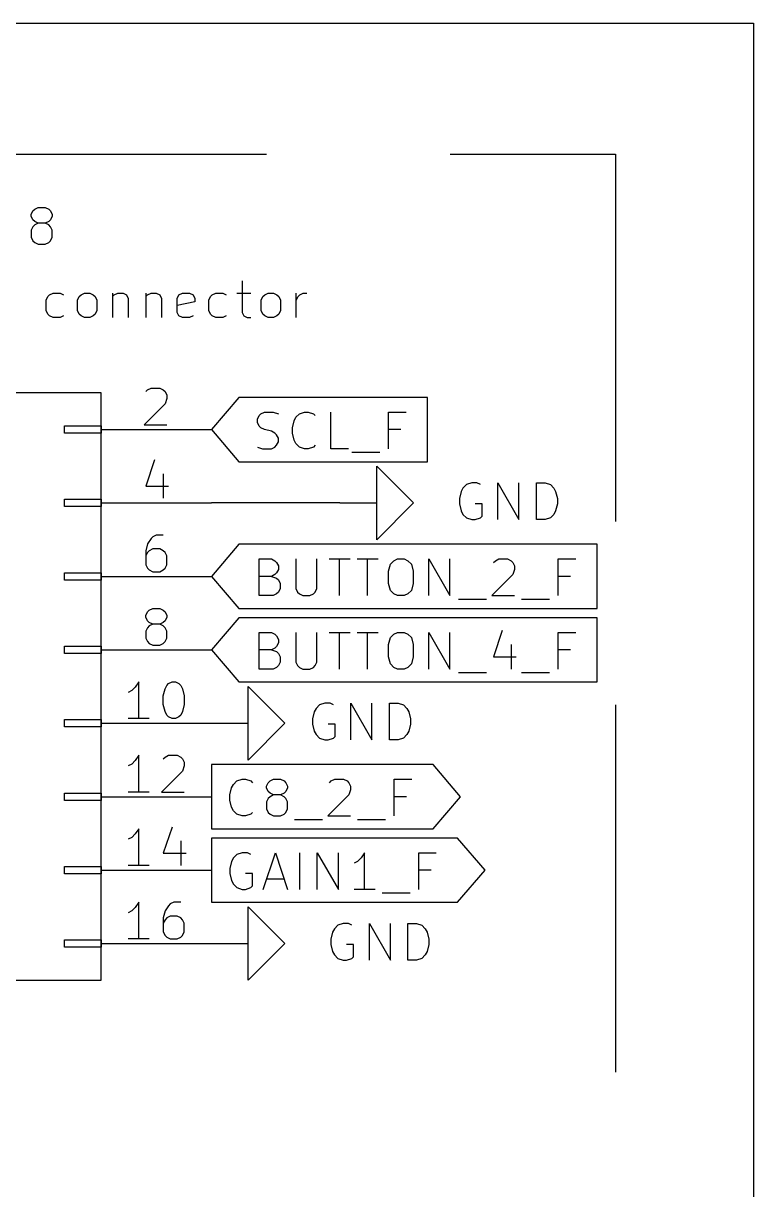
# Model space of a CAD drawing. Extents: x 0.3 to 16.3, y -11.7 to -0.2.
# Drawn here: x 15.344 to 16.338, y -1.785 to -0.197 of the extents above; entities that cross this region are included whole.
import ezdxf

# ---------------------------------------------------------------- set-up
doc = ezdxf.new("R2010")
doc.units = 0
doc.header["$MEASUREMENT"] = 0
doc.linetypes.add('DASHED', pattern=[0.75, 0.5, -0.25])
doc.layers.add('BLACK', color=7, linetype='CONTINUOUS')

msp = doc.modelspace()

# ---------------------------------------------------------------- linework, layer by layer
at = {"layer": 'BLACK', "linetype": 'CONTINUOUS'}
for p, q in [((0.787402, -0.19685), (16.3381, -0.19685)), ((16.3381, -0.19685), (16.3381, -11.4961)), ((15.3548, -0.457138), (15.3571, -0.452374)), ((15.3548, -0.457138), (15.3571, -0.452374)), ((15.3548, -0.45952), (15.3548, -0.457138)), ((15.3548, -0.45952), (15.3548, -0.457138)), ((15.3571, -0.46428), (15.3548, -0.45952)), ((15.3571, -0.46428), (15.3548, -0.45952)), ((15.3571, -0.452374), (15.3595, -0.449996)), ((15.3571, -0.452374), (15.3595, -0.449996)), ((15.3595, -0.449996), (15.3643, -0.447614)), ((15.3595, -0.449996), (15.3643, -0.447614)), ((15.3643, -0.447614), (15.3738, -0.447614)), ((15.3643, -0.447614), (15.3738, -0.447614)), ((15.3738, -0.447614), (15.3786, -0.449996)), ((15.3738, -0.447614), (15.3786, -0.449996)), ((15.3786, -0.449996), (15.3809, -0.452374)), ((15.3786, -0.449996), (15.3809, -0.452374)), ((15.3809, -0.452374), (15.3833, -0.457138)), ((15.3809, -0.452374), (15.3833, -0.457138)), ((15.3833, -0.45952), (15.3809, -0.46428)), ((15.3833, -0.45952), (15.3809, -0.46428)), ((15.3833, -0.457138), (15.3833, -0.45952)), ((15.3833, -0.457138), (15.3833, -0.45952)), ((15.3571, -0.473803), (15.3548, -0.478567)), ((15.3571, -0.473803), (15.3548, -0.478567)), ((15.3595, -0.466661), (15.3571, -0.46428)), ((15.3595, -0.466661), (15.3571, -0.46428)), ((15.3595, -0.471421), (15.3571, -0.473803)), ((15.3595, -0.471421), (15.3571, -0.473803)), ((15.3643, -0.469043), (15.3595, -0.466661)), ((15.3643, -0.469043), (15.3595, -0.466661)), ((15.3643, -0.469043), (15.3595, -0.471421)), ((15.3643, -0.469043), (15.3595, -0.471421)), ((15.3738, -0.469043), (15.3643, -0.469043)), ((15.3738, -0.469043), (15.3643, -0.469043)), ((15.3786, -0.466661), (15.3738, -0.469043)), ((15.3786, -0.466661), (15.3738, -0.469043)), ((15.3786, -0.471421), (15.3738, -0.469043)), ((15.3786, -0.471421), (15.3738, -0.469043)), ((15.3809, -0.46428), (15.3786, -0.466661)), ((15.3809, -0.46428), (15.3786, -0.466661)), ((15.3809, -0.473803), (15.3786, -0.471421)), ((15.3809, -0.473803), (15.3786, -0.471421)), ((15.3833, -0.478567), (15.3809, -0.473803)), ((15.3833, -0.478567), (15.3809, -0.473803)), ((15.3548, -0.478567), (15.3548, -0.488091)), ((15.3548, -0.478567), (15.3548, -0.488091)), ((15.3548, -0.488091), (15.3571, -0.49285)), ((15.3548, -0.488091), (15.3571, -0.49285)), ((15.3809, -0.49285), (15.3833, -0.488091)), ((15.3809, -0.49285), (15.3833, -0.488091)), ((15.3833, -0.488091), (15.3833, -0.478567)), ((15.3833, -0.488091), (15.3833, -0.478567)), ((15.3571, -0.49285), (15.3595, -0.495232)), ((15.3571, -0.49285), (15.3595, -0.495232)), ((15.3595, -0.495232), (15.3643, -0.497614)), ((15.3595, -0.495232), (15.3643, -0.497614)), ((15.3643, -0.497614), (15.3738, -0.497614)), ((15.3643, -0.497614), (15.3738, -0.497614)), ((15.3738, -0.497614), (15.3786, -0.495232)), ((15.3738, -0.497614), (15.3786, -0.495232)), ((15.3786, -0.495232), (15.3809, -0.49285)), ((15.3786, -0.495232), (15.3809, -0.49285)), ((15.6417, -0.547614), (15.6417, -0.590469)), ((15.6417, -0.547614), (15.6417, -0.590469)), ((15.375, -0.573803), (15.3774, -0.569043)), ((15.375, -0.573803), (15.3774, -0.569043)), ((15.3774, -0.569043), (15.3798, -0.566661)), ((15.3774, -0.569043), (15.3798, -0.566661)), ((15.3798, -0.566661), (15.3845, -0.56428)), ((15.3798, -0.566661), (15.3845, -0.56428)), ((15.3845, -0.56428), (15.394, -0.56428)), ((15.3845, -0.56428), (15.394, -0.56428)), ((15.394, -0.56428), (15.3988, -0.566661)), ((15.394, -0.56428), (15.3988, -0.566661)), ((15.4179, -0.573803), (15.4202, -0.569043)), ((15.4179, -0.573803), (15.4202, -0.569043)), ((15.4202, -0.569043), (15.4226, -0.566661)), ((15.4202, -0.569043), (15.4226, -0.566661)), ((15.4226, -0.566661), (15.4274, -0.56428)), ((15.4226, -0.566661), (15.4274, -0.56428)), ((15.4274, -0.56428), (15.4345, -0.56428)), ((15.4274, -0.56428), (15.4345, -0.56428)), ((15.4345, -0.56428), (15.4393, -0.566661)), ((15.4345, -0.56428), (15.4393, -0.566661)), ((15.4393, -0.566661), (15.4417, -0.569043)), ((15.4393, -0.566661), (15.4417, -0.569043)), ((15.4417, -0.569043), (15.444, -0.573803)), ((15.4417, -0.569043), (15.444, -0.573803)), ((15.4655, -0.56428), (15.4655, -0.597614)), ((15.4655, -0.56428), (15.4655, -0.597614)), ((15.4655, -0.569043), (15.4679, -0.566661)), ((15.4655, -0.569043), (15.4679, -0.566661)), ((15.4679, -0.566661), (15.4726, -0.56428)), ((15.4679, -0.566661), (15.4726, -0.56428)), ((15.4726, -0.56428), (15.4798, -0.56428)), ((15.4726, -0.56428), (15.4798, -0.56428)), ((15.4798, -0.56428), (15.4845, -0.566661)), ((15.4798, -0.56428), (15.4845, -0.566661)), ((15.4845, -0.566661), (15.4869, -0.571421)), ((15.4845, -0.566661), (15.4869, -0.571421)), ((15.4869, -0.571421), (15.4869, -0.597614)), ((15.4869, -0.571421), (15.4869, -0.597614)), ((15.5107, -0.56428), (15.5107, -0.597614)), ((15.5107, -0.56428), (15.5107, -0.597614)), ((15.5107, -0.569043), (15.5131, -0.566661)), ((15.5107, -0.569043), (15.5131, -0.566661)), ((15.5131, -0.566661), (15.5179, -0.56428)), ((15.5131, -0.566661), (15.5179, -0.56428)), ((15.5179, -0.56428), (15.525, -0.56428)), ((15.5179, -0.56428), (15.525, -0.56428)), ((15.525, -0.56428), (15.5298, -0.566661)), ((15.525, -0.56428), (15.5298, -0.566661)), ((15.5298, -0.566661), (15.5321, -0.571421)), ((15.5298, -0.566661), (15.5321, -0.571421)), ((15.5321, -0.571421), (15.5321, -0.597614)), ((15.5321, -0.571421), (15.5321, -0.597614)), ((15.5536, -0.571421), (15.5559, -0.566661)), ((15.5536, -0.571421), (15.5559, -0.566661)), ((15.5536, -0.590469), (15.5536, -0.571421)), ((15.5536, -0.590469), (15.5536, -0.571421)), ((15.5559, -0.566661), (15.5607, -0.56428)), ((15.5559, -0.566661), (15.5607, -0.56428)), ((15.5607, -0.56428), (15.5702, -0.56428)), ((15.5607, -0.56428), (15.5702, -0.56428)), ((15.5702, -0.56428), (15.575, -0.566661)), ((15.5702, -0.56428), (15.575, -0.566661)), ((15.575, -0.566661), (15.5774, -0.571421)), ((15.575, -0.566661), (15.5774, -0.571421)), ((15.5774, -0.571421), (15.5774, -0.576185)), ((15.5774, -0.571421), (15.5774, -0.576185)), ((15.5964, -0.573803), (15.5988, -0.569043)), ((15.5964, -0.573803), (15.5988, -0.569043)), ((15.5988, -0.569043), (15.6012, -0.566661)), ((15.5988, -0.569043), (15.6012, -0.566661)), ((15.6012, -0.566661), (15.6059, -0.56428)), ((15.6012, -0.566661), (15.6059, -0.56428)), ((15.6059, -0.56428), (15.6155, -0.56428)), ((15.6059, -0.56428), (15.6155, -0.56428)), ((15.6155, -0.56428), (15.6202, -0.566661)), ((15.6155, -0.56428), (15.6202, -0.566661)), ((15.6345, -0.56428), (15.6536, -0.56428)), ((15.6345, -0.56428), (15.6536, -0.56428)), ((15.6679, -0.573803), (15.6702, -0.569043)), ((15.6679, -0.573803), (15.6702, -0.569043)), ((15.6702, -0.569043), (15.6726, -0.566661)), ((15.6702, -0.569043), (15.6726, -0.566661)), ((15.6726, -0.566661), (15.6774, -0.56428)), ((15.6726, -0.566661), (15.6774, -0.56428)), ((15.6774, -0.56428), (15.6845, -0.56428)), ((15.6774, -0.56428), (15.6845, -0.56428)), ((15.6845, -0.56428), (15.6893, -0.566661)), ((15.6845, -0.56428), (15.6893, -0.566661)), ((15.6893, -0.566661), (15.6917, -0.569043)), ((15.6893, -0.566661), (15.6917, -0.569043)), ((15.6917, -0.569043), (15.694, -0.573803)), ((15.6917, -0.569043), (15.694, -0.573803)), ((15.7155, -0.597614), (15.7155, -0.56428)), ((15.7155, -0.597614), (15.7155, -0.56428)), ((15.7155, -0.573803), (15.7179, -0.569043)), ((15.7155, -0.573803), (15.7179, -0.569043)), ((15.7179, -0.569043), (15.7202, -0.566661)), ((15.7179, -0.569043), (15.7202, -0.566661)), ((15.7202, -0.566661), (15.725, -0.56428)), ((15.7202, -0.566661), (15.725, -0.56428)), ((15.725, -0.56428), (15.7298, -0.56428)), ((15.725, -0.56428), (15.7298, -0.56428)), ((15.375, -0.588091), (15.375, -0.573803)), ((15.375, -0.588091), (15.375, -0.573803)), ((15.4179, -0.588091), (15.4179, -0.573803)), ((15.4179, -0.588091), (15.4179, -0.573803)), ((15.444, -0.573803), (15.444, -0.588091)), ((15.444, -0.573803), (15.444, -0.588091)), ((15.5774, -0.576185), (15.5536, -0.580945)), ((15.5774, -0.576185), (15.5536, -0.580945)), ((15.5964, -0.588091), (15.5964, -0.573803)), ((15.5964, -0.588091), (15.5964, -0.573803)), ((15.6679, -0.588091), (15.6679, -0.573803)), ((15.6679, -0.588091), (15.6679, -0.573803)), ((15.694, -0.573803), (15.694, -0.588091)), ((15.694, -0.573803), (15.694, -0.588091)), ((15.3774, -0.59285), (15.375, -0.588091)), ((15.3774, -0.59285), (15.375, -0.588091)), ((15.3798, -0.595232), (15.3774, -0.59285)), ((15.3798, -0.595232), (15.3774, -0.59285)), ((15.3845, -0.597614), (15.3798, -0.595232)), ((15.3845, -0.597614), (15.3798, -0.595232)), ((15.394, -0.597614), (15.3845, -0.597614)), ((15.394, -0.597614), (15.3845, -0.597614)), ((15.3988, -0.595232), (15.394, -0.597614)), ((15.3988, -0.595232), (15.394, -0.597614)), ((15.4202, -0.59285), (15.4179, -0.588091)), ((15.4202, -0.59285), (15.4179, -0.588091)), ((15.4226, -0.595232), (15.4202, -0.59285)), ((15.4226, -0.595232), (15.4202, -0.59285)), ((15.4274, -0.597614), (15.4226, -0.595232)), ((15.4274, -0.597614), (15.4226, -0.595232)), ((15.4345, -0.597614), (15.4274, -0.597614)), ((15.4345, -0.597614), (15.4274, -0.597614)), ((15.4393, -0.595232), (15.4345, -0.597614)), ((15.4393, -0.595232), (15.4345, -0.597614)), ((15.4417, -0.59285), (15.4393, -0.595232)), ((15.4417, -0.59285), (15.4393, -0.595232)), ((15.444, -0.588091), (15.4417, -0.59285)), ((15.444, -0.588091), (15.4417, -0.59285)), ((15.5559, -0.595232), (15.5536, -0.590469)), ((15.5559, -0.595232), (15.5536, -0.590469)), ((15.5607, -0.597614), (15.5559, -0.595232)), ((15.5607, -0.597614), (15.5559, -0.595232)), ((15.5702, -0.597614), (15.5607, -0.597614)), ((15.5702, -0.597614), (15.5607, -0.597614)), ((15.575, -0.595232), (15.5702, -0.597614)), ((15.575, -0.595232), (15.5702, -0.597614)), ((15.5988, -0.59285), (15.5964, -0.588091)), ((15.5988, -0.59285), (15.5964, -0.588091)), ((15.6012, -0.595232), (15.5988, -0.59285)), ((15.6012, -0.595232), (15.5988, -0.59285)), ((15.6059, -0.597614), (15.6012, -0.595232)), ((15.6059, -0.597614), (15.6012, -0.595232)), ((15.6155, -0.597614), (15.6059, -0.597614)), ((15.6155, -0.597614), (15.6059, -0.597614)), ((15.6202, -0.595232), (15.6155, -0.597614)), ((15.6202, -0.595232), (15.6155, -0.597614)), ((15.6417, -0.590469), (15.644, -0.595232)), ((15.6417, -0.590469), (15.644, -0.595232)), ((15.644, -0.595232), (15.6488, -0.597614)), ((15.644, -0.595232), (15.6488, -0.597614)), ((15.6488, -0.597614), (15.6536, -0.597614)), ((15.6488, -0.597614), (15.6536, -0.597614)), ((15.6702, -0.59285), (15.6679, -0.588091)), ((15.6702, -0.59285), (15.6679, -0.588091)), ((15.6726, -0.595232), (15.6702, -0.59285)), ((15.6726, -0.595232), (15.6702, -0.59285)), ((15.6774, -0.597614), (15.6726, -0.595232)), ((15.6774, -0.597614), (15.6726, -0.595232)), ((15.6845, -0.597614), (15.6774, -0.597614)), ((15.6845, -0.597614), (15.6774, -0.597614)), ((15.6893, -0.595232), (15.6845, -0.597614)), ((15.6893, -0.595232), (15.6845, -0.597614)), ((15.6917, -0.59285), (15.6893, -0.595232)), ((15.6917, -0.59285), (15.6893, -0.595232)), ((15.694, -0.588091), (15.6917, -0.59285)), ((15.694, -0.588091), (15.6917, -0.59285)), ((15.5107, -0.698378), (15.5131, -0.696)), ((15.5107, -0.698378), (15.5131, -0.696)), ((15.5131, -0.696), (15.5179, -0.693618)), ((15.5131, -0.696), (15.5179, -0.693618)), ((15.5179, -0.693618), (15.5298, -0.693618)), ((15.5179, -0.693618), (15.5298, -0.693618)), ((15.5298, -0.693618), (15.5345, -0.696)), ((15.5298, -0.693618), (15.5345, -0.696)), ((15.5345, -0.696), (15.5369, -0.698378)), ((15.5345, -0.696), (15.5369, -0.698378)), ((15.5369, -0.698378), (15.5393, -0.703142)), ((15.5369, -0.698378), (15.5393, -0.703142)), ((15.45, -0.7), (15.25, -0.7)), ((15.45, -1.5), (15.45, -0.7)), ((15.5393, -0.707902), (15.5369, -0.715047)), ((15.5393, -0.707902), (15.5369, -0.715047)), ((15.5393, -0.703142), (15.5393, -0.707902)), ((15.5393, -0.703142), (15.5393, -0.707902)), ((15.6375, -0.706236), (15.6, -0.75)), ((15.8941, -0.706236), (15.6375, -0.706236)), ((15.8941, -0.75), (15.8941, -0.706236)), ((15.5369, -0.715047), (15.5083, -0.743618)), ((15.5369, -0.715047), (15.5083, -0.743618)), ((15.665, -0.730953), (15.6674, -0.728575)), ((15.6674, -0.728575), (15.6722, -0.726193)), ((15.6722, -0.726193), (15.6841, -0.726193)), ((15.6841, -0.726193), (15.6912, -0.728575)), ((15.715, -0.733335), (15.7198, -0.728575)), ((15.7198, -0.728575), (15.7269, -0.726193)), ((15.7269, -0.726193), (15.7317, -0.726193)), ((15.7317, -0.726193), (15.7388, -0.728575)), ((15.7388, -0.728575), (15.7412, -0.730953)), ((15.7626, -0.776193), (15.7626, -0.726193)), ((15.8412, -0.776193), (15.8412, -0.726193)), ((15.8412, -0.726193), (15.865, -0.726193)), ((15.4, -0.755), (15.4, -0.745)), ((15.4, -0.745), (15.45, -0.745)), ((15.45, -0.745), (15.45, -0.755)), ((15.5083, -0.743618), (15.5393, -0.743618)), ((15.5083, -0.743618), (15.5393, -0.743618)), ((15.6626, -0.735717), (15.665, -0.730953)), ((15.6626, -0.740476), (15.6626, -0.735717)), ((15.665, -0.74524), (15.6626, -0.740476)), ((15.6674, -0.747622), (15.665, -0.74524)), ((15.7103, -0.747622), (15.7126, -0.738098)), ((15.7126, -0.738098), (15.715, -0.733335)), ((15.45, -0.755), (15.4, -0.755)), ((15.45, -0.75), (15.6, -0.75)), ((15.45, -0.75), (15.6, -0.75)), ((15.6, -0.75), (15.6375, -0.793764)), ((15.6722, -0.75), (15.6674, -0.747622)), ((15.6817, -0.752382), (15.6722, -0.75)), ((15.6865, -0.754764), (15.6817, -0.752382)), ((15.6888, -0.757146), (15.6865, -0.754764)), ((15.6912, -0.761906), (15.6888, -0.757146)), ((15.6912, -0.766669), (15.6912, -0.761906)), ((15.7103, -0.754764), (15.7103, -0.747622)), ((15.7126, -0.764287), (15.7103, -0.754764)), ((15.8579, -0.75), (15.8412, -0.75)), ((15.8941, -0.793764), (15.8941, -0.75)), ((15.6626, -0.773811), (15.6698, -0.776193)), ((15.6698, -0.776193), (15.6817, -0.776193)), ((15.6817, -0.776193), (15.6865, -0.773811)), ((15.6865, -0.773811), (15.6888, -0.771429)), ((15.6888, -0.771429), (15.6912, -0.766669)), ((15.715, -0.769047), (15.7126, -0.764287)), ((15.7198, -0.773811), (15.715, -0.769047)), ((15.7269, -0.776193), (15.7198, -0.773811)), ((15.7317, -0.776193), (15.7269, -0.776193)), ((15.7388, -0.773811), (15.7317, -0.776193)), ((15.7412, -0.771429), (15.7388, -0.773811)), ((15.7865, -0.776193), (15.7626, -0.776193)), ((15.5226, -0.791236), (15.5107, -0.826949)), ((15.5226, -0.791236), (15.5107, -0.826949)), ((15.6375, -0.793764), (15.8941, -0.793764)), ((15.7912, -0.780953), (15.8293, -0.780953)), ((15.825, -0.85), (15.825, -0.8)), ((15.825, -0.8), (15.875, -0.85)), ((15.5345, -0.810283), (15.5345, -0.843618)), ((15.5345, -0.810283), (15.5345, -0.843618)), ((15.9472, -0.824996), (15.9424, -0.829756)), ((15.9543, -0.822614), (15.9472, -0.824996)), ((15.9615, -0.822614), (15.9543, -0.822614)), ((15.9662, -0.824996), (15.9615, -0.822614)), ((15.99, -0.872614), (15.99, -0.822614)), ((15.99, -0.822614), (16.0186, -0.872614)), ((16.0186, -0.872614), (16.0186, -0.822614)), ((16.0424, -0.872614), (16.0424, -0.822614)), ((16.0424, -0.822614), (16.0543, -0.822614)), ((16.0543, -0.822614), (16.0615, -0.824996)), ((16.0615, -0.824996), (16.0662, -0.829756)), ((15.5107, -0.826949), (15.5417, -0.826949)), ((15.5107, -0.826949), (15.5417, -0.826949)), ((15.94, -0.83452), (15.9376, -0.844043)), ((15.9424, -0.829756), (15.94, -0.83452)), ((16.0662, -0.829756), (16.0686, -0.83452)), ((16.0686, -0.83452), (16.071, -0.844043)), ((15.4, -0.855), (15.4, -0.845)), ((15.4, -0.845), (15.45, -0.845)), ((15.45, -0.855), (15.4, -0.855)), ((15.45, -0.845), (15.45, -0.855)), ((15.45, -0.85), (15.6, -0.85)), ((15.45, -0.85), (15.6, -0.85)), ((15.775, -0.85), (15.6, -0.85)), ((15.775, -0.85), (15.825, -0.85)), ((15.875, -0.85), (15.825, -0.9)), ((15.825, -0.9), (15.825, -0.85)), ((15.9376, -0.844043), (15.9376, -0.851185)), ((15.9376, -0.851185), (15.94, -0.860709)), ((15.9686, -0.851185), (15.9591, -0.851185)), ((15.9686, -0.86785), (15.9686, -0.851185)), ((16.071, -0.851185), (16.0686, -0.860709)), ((16.071, -0.844043), (16.071, -0.851185)), ((15.94, -0.860709), (15.9424, -0.865469)), ((15.9424, -0.865469), (15.9472, -0.870232)), ((15.9472, -0.870232), (15.9543, -0.872614)), ((15.9543, -0.872614), (15.9591, -0.872614)), ((15.9591, -0.872614), (15.9662, -0.870232)), ((15.9662, -0.870232), (15.9686, -0.86785)), ((16.0543, -0.872614), (16.0424, -0.872614)), ((16.0615, -0.870232), (16.0543, -0.872614)), ((16.0662, -0.865469), (16.0615, -0.870232)), ((16.0686, -0.860709), (16.0662, -0.865469)), ((15.5179, -0.898378), (15.5131, -0.905524)), ((15.5179, -0.898378), (15.5131, -0.905524)), ((15.5202, -0.896), (15.5179, -0.898378)), ((15.5202, -0.896), (15.5179, -0.898378)), ((15.525, -0.893618), (15.5202, -0.896)), ((15.525, -0.893618), (15.5202, -0.896)), ((15.5345, -0.893618), (15.525, -0.893618)), ((15.5345, -0.893618), (15.525, -0.893618)), ((15.5131, -0.905524), (15.5107, -0.915047)), ((15.5131, -0.905524), (15.5107, -0.915047)), ((15.5107, -0.915047), (15.5107, -0.934094)), ((15.5107, -0.915047), (15.5107, -0.934094)), ((15.5131, -0.917425), (15.5107, -0.922189)), ((15.5131, -0.917425), (15.5107, -0.922189)), ((15.5155, -0.915047), (15.5131, -0.917425)), ((15.5155, -0.915047), (15.5131, -0.917425)), ((15.5202, -0.912665), (15.5155, -0.915047)), ((15.5202, -0.912665), (15.5155, -0.915047)), ((15.5298, -0.912665), (15.5202, -0.912665)), ((15.5298, -0.912665), (15.5202, -0.912665)), ((15.5345, -0.915047), (15.5298, -0.912665)), ((15.5345, -0.915047), (15.5298, -0.912665)), ((15.5369, -0.917425), (15.5345, -0.915047)), ((15.5369, -0.917425), (15.5345, -0.915047)), ((15.5393, -0.922189), (15.5369, -0.917425)), ((15.5393, -0.922189), (15.5369, -0.917425)), ((15.6375, -0.906236), (15.6, -0.95)), ((16.125, -0.906236), (15.6375, -0.906236)), ((16.125, -0.95), (16.125, -0.906236)), ((15.5107, -0.934094), (15.5131, -0.938854)), ((15.5107, -0.934094), (15.5131, -0.938854)), ((15.5369, -0.938854), (15.5393, -0.934094)), ((15.5369, -0.938854), (15.5393, -0.934094)), ((15.5393, -0.934094), (15.5393, -0.922189)), ((15.5393, -0.934094), (15.5393, -0.922189)), ((15.665, -0.976193), (15.665, -0.926193)), ((15.665, -0.926193), (15.6817, -0.926193)), ((15.6817, -0.926193), (15.6865, -0.928575)), ((15.6865, -0.928575), (15.6888, -0.930953)), ((15.6888, -0.930953), (15.6912, -0.935717)), ((15.6912, -0.935717), (15.6912, -0.940476)), ((15.715, -0.926193), (15.715, -0.966669)), ((15.7436, -0.966669), (15.7436, -0.926193)), ((15.7603, -0.926193), (15.7888, -0.926193)), ((15.7746, -0.976193), (15.7746, -0.926193)), ((15.7984, -0.926193), (15.8269, -0.926193)), ((15.8126, -0.976193), (15.8126, -0.926193)), ((15.8412, -0.942858), (15.8436, -0.933335)), ((15.8436, -0.933335), (15.8484, -0.928575)), ((15.8484, -0.928575), (15.8531, -0.926193)), ((15.8531, -0.926193), (15.8626, -0.926193)), ((15.8626, -0.926193), (15.8674, -0.928575)), ((15.8674, -0.928575), (15.8722, -0.933335)), ((15.8722, -0.933335), (15.8746, -0.942858)), ((15.896, -0.976193), (15.896, -0.926193)), ((15.896, -0.926193), (15.9246, -0.976193)), ((15.9246, -0.976193), (15.9246, -0.926193)), ((15.9841, -0.930953), (15.9865, -0.928575)), ((15.9865, -0.928575), (15.9912, -0.926193)), ((15.9912, -0.926193), (16.0031, -0.926193)), ((16.0031, -0.926193), (16.0079, -0.928575)), ((16.0079, -0.928575), (16.0103, -0.930953)), ((16.0103, -0.930953), (16.0126, -0.935717)), ((16.0126, -0.935717), (16.0126, -0.940476)), ((16.0722, -0.976193), (16.0722, -0.926193)), ((16.0722, -0.926193), (16.096, -0.926193)), ((15.4, -0.955), (15.4, -0.945)), ((15.4, -0.945), (15.45, -0.945)), ((15.45, -0.945), (15.45, -0.955)), ((15.45, -0.95), (15.6, -0.95)), ((15.45, -0.95), (15.6, -0.95)), ((15.5131, -0.938854), (15.5155, -0.941236)), ((15.5131, -0.938854), (15.5155, -0.941236)), ((15.5155, -0.941236), (15.5202, -0.943618)), ((15.5155, -0.941236), (15.5202, -0.943618)), ((15.5202, -0.943618), (15.5298, -0.943618)), ((15.5202, -0.943618), (15.5298, -0.943618)), ((15.5298, -0.943618), (15.5345, -0.941236)), ((15.5298, -0.943618), (15.5345, -0.941236)), ((15.5345, -0.941236), (15.5369, -0.938854)), ((15.5345, -0.941236), (15.5369, -0.938854)), ((15.6, -0.95), (15.6375, -0.993764)), ((15.6817, -0.95), (15.665, -0.95)), ((15.6865, -0.947622), (15.6817, -0.95)), ((15.6817, -0.95), (15.6888, -0.952382)), ((15.6888, -0.94524), (15.6865, -0.947622)), ((15.6912, -0.940476), (15.6888, -0.94524)), ((15.6888, -0.952382), (15.6912, -0.954764)), ((15.8412, -0.959524), (15.8412, -0.942858)), ((15.8746, -0.942858), (15.8746, -0.959524)), ((16.0103, -0.947622), (15.9817, -0.976193)), ((16.0126, -0.940476), (16.0103, -0.947622)), ((16.0888, -0.95), (16.0722, -0.95)), ((16.125, -0.993764), (16.125, -0.95)), ((15.45, -0.955), (15.4, -0.955)), ((15.6912, -0.954764), (15.6936, -0.959524)), ((15.6936, -0.966669), (15.6912, -0.971429)), ((15.6936, -0.959524), (15.6936, -0.966669)), ((15.715, -0.966669), (15.7174, -0.971429)), ((15.7412, -0.971429), (15.7436, -0.966669)), ((15.8436, -0.969047), (15.8412, -0.959524)), ((15.8746, -0.959524), (15.8722, -0.969047)), ((15.6841, -0.976193), (15.665, -0.976193)), ((15.6888, -0.973811), (15.6841, -0.976193)), ((15.6912, -0.971429), (15.6888, -0.973811)), ((15.7174, -0.971429), (15.7198, -0.973811)), ((15.7198, -0.973811), (15.7246, -0.976193)), ((15.7246, -0.976193), (15.7341, -0.976193)), ((15.7341, -0.976193), (15.7388, -0.973811)), ((15.7388, -0.973811), (15.7412, -0.971429)), ((15.8484, -0.973811), (15.8436, -0.969047)), ((15.8531, -0.976193), (15.8484, -0.973811)), ((15.8626, -0.976193), (15.8531, -0.976193)), ((15.8674, -0.973811), (15.8626, -0.976193)), ((15.8722, -0.969047), (15.8674, -0.973811)), ((15.9365, -0.980953), (15.9746, -0.980953)), ((15.9817, -0.976193), (16.0126, -0.976193)), ((16.0222, -0.980953), (16.0603, -0.980953)), ((15.5107, -1.00314), (15.5131, -0.998378)), ((15.5107, -1.00314), (15.5131, -0.998378)), ((15.5131, -0.998378), (15.5155, -0.996)), ((15.5131, -0.998378), (15.5155, -0.996)), ((15.5155, -0.996), (15.5202, -0.993618)), ((15.5155, -0.996), (15.5202, -0.993618)), ((15.5202, -0.993618), (15.5298, -0.993618)), ((15.5202, -0.993618), (15.5298, -0.993618)), ((15.5298, -0.993618), (15.5345, -0.996)), ((15.5298, -0.993618), (15.5345, -0.996)), ((15.5345, -0.996), (15.5369, -0.998378)), ((15.5345, -0.996), (15.5369, -0.998378)), ((15.5369, -0.998378), (15.5393, -1.00314)), ((15.5369, -0.998378), (15.5393, -1.00314)), ((15.6375, -0.993764), (16.125, -0.993764)), ((15.5107, -1.00552), (15.5107, -1.00314)), ((15.5107, -1.00552), (15.5107, -1.00314)), ((15.5131, -1.01028), (15.5107, -1.00552)), ((15.5131, -1.01028), (15.5107, -1.00552)), ((15.5155, -1.01267), (15.5131, -1.01028)), ((15.5155, -1.01267), (15.5131, -1.01028)), ((15.5202, -1.01505), (15.5155, -1.01267)), ((15.5202, -1.01505), (15.5155, -1.01267)), ((15.5202, -1.01505), (15.5155, -1.01743)), ((15.5202, -1.01505), (15.5155, -1.01743)), ((15.5298, -1.01505), (15.5202, -1.01505)), ((15.5298, -1.01505), (15.5202, -1.01505)), ((15.5345, -1.01267), (15.5298, -1.01505)), ((15.5345, -1.01267), (15.5298, -1.01505)), ((15.5345, -1.01743), (15.5298, -1.01505)), ((15.5345, -1.01743), (15.5298, -1.01505)), ((15.5369, -1.01028), (15.5345, -1.01267)), ((15.5369, -1.01028), (15.5345, -1.01267)), ((15.5393, -1.00552), (15.5369, -1.01028)), ((15.5393, -1.00552), (15.5369, -1.01028)), ((15.5393, -1.00314), (15.5393, -1.00552)), ((15.5393, -1.00314), (15.5393, -1.00552)), ((15.6375, -1.00624), (15.6, -1.05)), ((16.125, -1.00624), (15.6375, -1.00624)), ((16.125, -1.05), (16.125, -1.00624)), ((15.5131, -1.01981), (15.5107, -1.02457)), ((15.5131, -1.01981), (15.5107, -1.02457)), ((15.5107, -1.02457), (15.5107, -1.03409)), ((15.5107, -1.02457), (15.5107, -1.03409)), ((15.5155, -1.01743), (15.5131, -1.01981)), ((15.5155, -1.01743), (15.5131, -1.01981)), ((15.5369, -1.01981), (15.5345, -1.01743)), ((15.5369, -1.01981), (15.5345, -1.01743)), ((15.5393, -1.02457), (15.5369, -1.01981)), ((15.5393, -1.02457), (15.5369, -1.01981)), ((15.5393, -1.03409), (15.5393, -1.02457)), ((15.5393, -1.03409), (15.5393, -1.02457)), ((15.665, -1.07619), (15.665, -1.02619)), ((15.665, -1.02619), (15.6817, -1.02619)), ((15.6817, -1.02619), (15.6865, -1.02857)), ((15.6865, -1.02857), (15.6888, -1.03095)), ((15.6888, -1.03095), (15.6912, -1.03572)), ((15.715, -1.02619), (15.715, -1.06667)), ((15.7436, -1.06667), (15.7436, -1.02619)), ((15.7603, -1.02619), (15.7888, -1.02619)), ((15.7746, -1.07619), (15.7746, -1.02619)), ((15.7984, -1.02619), (15.8269, -1.02619)), ((15.8126, -1.07619), (15.8126, -1.02619)), ((15.8436, -1.03333), (15.8484, -1.02857)), ((15.8484, -1.02857), (15.8531, -1.02619)), ((15.8531, -1.02619), (15.8626, -1.02619)), ((15.8626, -1.02619), (15.8674, -1.02857)), ((15.8674, -1.02857), (15.8722, -1.03333)), ((15.896, -1.07619), (15.896, -1.02619)), ((15.896, -1.02619), (15.9246, -1.07619)), ((15.9246, -1.07619), (15.9246, -1.02619)), ((15.996, -1.02381), (15.9841, -1.05952)), ((16.0722, -1.07619), (16.0722, -1.02619)), ((16.0722, -1.02619), (16.096, -1.02619)), ((15.4, -1.055), (15.4, -1.045)), ((15.4, -1.045), (15.45, -1.045)), ((15.45, -1.045), (15.45, -1.055)), ((15.5107, -1.03409), (15.5131, -1.03885)), ((15.5107, -1.03409), (15.5131, -1.03885)), ((15.5131, -1.03885), (15.5155, -1.04124)), ((15.5131, -1.03885), (15.5155, -1.04124)), ((15.5155, -1.04124), (15.5202, -1.04362)), ((15.5155, -1.04124), (15.5202, -1.04362)), ((15.5202, -1.04362), (15.5298, -1.04362)), ((15.5202, -1.04362), (15.5298, -1.04362)), ((15.5298, -1.04362), (15.5345, -1.04124)), ((15.5298, -1.04362), (15.5345, -1.04124)), ((15.5345, -1.04124), (15.5369, -1.03885)), ((15.5345, -1.04124), (15.5369, -1.03885)), ((15.5369, -1.03885), (15.5393, -1.03409)), ((15.5369, -1.03885), (15.5393, -1.03409)), ((15.6865, -1.04762), (15.6817, -1.05)), ((15.6888, -1.04524), (15.6865, -1.04762)), ((15.6912, -1.04048), (15.6888, -1.04524)), ((15.6912, -1.03572), (15.6912, -1.04048)), ((15.8412, -1.04286), (15.8436, -1.03333)), ((15.8412, -1.05952), (15.8412, -1.04286)), ((15.8722, -1.03333), (15.8746, -1.04286)), ((15.8746, -1.04286), (15.8746, -1.05952)), ((16.0079, -1.04286), (16.0079, -1.07619)), ((15.45, -1.055), (15.4, -1.055)), ((15.45, -1.05), (15.6, -1.05)), ((15.45, -1.05), (15.6, -1.05)), ((15.6, -1.05), (15.6375, -1.09376)), ((15.6817, -1.05), (15.665, -1.05)), ((15.6817, -1.05), (15.6888, -1.05238)), ((15.6888, -1.05238), (15.6912, -1.05476)), ((15.6912, -1.05476), (15.6936, -1.05952)), ((15.6936, -1.05952), (15.6936, -1.06667)), ((15.8436, -1.06905), (15.8412, -1.05952)), ((15.8746, -1.05952), (15.8722, -1.06905)), ((15.9841, -1.05952), (16.015, -1.05952)), ((16.0888, -1.05), (16.0722, -1.05)), ((16.125, -1.09376), (16.125, -1.05)), ((15.6841, -1.07619), (15.665, -1.07619)), ((15.6888, -1.07381), (15.6841, -1.07619)), ((15.6912, -1.07143), (15.6888, -1.07381)), ((15.6936, -1.06667), (15.6912, -1.07143)), ((15.715, -1.06667), (15.7174, -1.07143)), ((15.7174, -1.07143), (15.7198, -1.07381)), ((15.7198, -1.07381), (15.7246, -1.07619)), ((15.7246, -1.07619), (15.7341, -1.07619)), ((15.7341, -1.07619), (15.7388, -1.07381)), ((15.7388, -1.07381), (15.7412, -1.07143)), ((15.7412, -1.07143), (15.7436, -1.06667)), ((15.8484, -1.07381), (15.8436, -1.06905)), ((15.8531, -1.07619), (15.8484, -1.07381)), ((15.8626, -1.07619), (15.8531, -1.07619)), ((15.8674, -1.07381), (15.8626, -1.07619)), ((15.8722, -1.06905), (15.8674, -1.07381)), ((15.5012, -1.09362), (15.4964, -1.10076)), ((15.5012, -1.09362), (15.4964, -1.10076)), ((15.5012, -1.14362), (15.5012, -1.09362)), ((15.5012, -1.14362), (15.5012, -1.09362)), ((15.5417, -1.096), (15.5464, -1.09362)), ((15.5417, -1.096), (15.5464, -1.09362)), ((15.5464, -1.09362), (15.5512, -1.09362)), ((15.5464, -1.09362), (15.5512, -1.09362)), ((15.5512, -1.09362), (15.5559, -1.096)), ((15.5512, -1.09362), (15.5559, -1.096)), ((15.6375, -1.09376), (16.125, -1.09376)), ((15.9365, -1.08095), (15.9746, -1.08095)), ((16.0222, -1.08095), (16.0603, -1.08095)), ((15.4917, -1.10552), (15.4869, -1.1079)), ((15.4917, -1.10552), (15.4869, -1.1079)), ((15.4964, -1.10076), (15.4917, -1.10552)), ((15.4964, -1.10076), (15.4917, -1.10552)), ((15.5345, -1.11267), (15.5369, -1.10314)), ((15.5345, -1.11267), (15.5369, -1.10314)), ((15.5369, -1.10314), (15.5393, -1.09838)), ((15.5369, -1.10314), (15.5393, -1.09838)), ((15.5393, -1.09838), (15.5417, -1.096)), ((15.5393, -1.09838), (15.5417, -1.096)), ((15.5559, -1.096), (15.5583, -1.09838)), ((15.5559, -1.096), (15.5583, -1.09838)), ((15.5583, -1.09838), (15.5607, -1.10314)), ((15.5583, -1.09838), (15.5607, -1.10314)), ((15.5607, -1.10314), (15.5631, -1.11267)), ((15.5607, -1.10314), (15.5631, -1.11267)), ((15.65, -1.15), (15.65, -1.1)), ((15.65, -1.1), (15.7, -1.15)), ((15.5345, -1.12457), (15.5345, -1.11267)), ((15.5345, -1.12457), (15.5345, -1.11267)), ((15.5369, -1.13409), (15.5345, -1.12457)), ((15.5369, -1.13409), (15.5345, -1.12457)), ((15.5631, -1.12457), (15.5607, -1.13409)), ((15.5631, -1.12457), (15.5607, -1.13409)), ((15.5631, -1.11267), (15.5631, -1.12457)), ((15.5631, -1.11267), (15.5631, -1.12457)), ((15.7472, -1.125), (15.7424, -1.12976)), ((15.7472, -1.125), (15.7424, -1.12976)), ((15.7543, -1.12261), (15.7472, -1.125)), ((15.7543, -1.12261), (15.7472, -1.125)), ((15.7615, -1.12261), (15.7543, -1.12261)), ((15.7615, -1.12261), (15.7543, -1.12261)), ((15.7662, -1.125), (15.7615, -1.12261)), ((15.7662, -1.125), (15.7615, -1.12261)), ((15.79, -1.17261), (15.79, -1.12261)), ((15.79, -1.12261), (15.8186, -1.17261)), ((15.79, -1.17261), (15.79, -1.12261)), ((15.79, -1.12261), (15.8186, -1.17261)), ((15.8186, -1.17261), (15.8186, -1.12261)), ((15.8186, -1.17261), (15.8186, -1.12261)), ((15.8424, -1.17261), (15.8424, -1.12261)), ((15.8424, -1.12261), (15.8543, -1.12261)), ((15.8424, -1.17261), (15.8424, -1.12261)), ((15.8424, -1.12261), (15.8543, -1.12261)), ((15.8543, -1.12261), (15.8615, -1.125)), ((15.8543, -1.12261), (15.8615, -1.125)), ((15.8615, -1.125), (15.8662, -1.12976)), ((15.8615, -1.125), (15.8662, -1.12976)), ((15.5393, -1.13885), (15.5369, -1.13409)), ((15.5393, -1.13885), (15.5369, -1.13409)), ((15.5417, -1.14124), (15.5393, -1.13885)), ((15.5417, -1.14124), (15.5393, -1.13885)), ((15.5464, -1.14362), (15.5417, -1.14124)), ((15.5464, -1.14362), (15.5417, -1.14124)), ((15.5559, -1.14124), (15.5512, -1.14362)), ((15.5559, -1.14124), (15.5512, -1.14362)), ((15.5583, -1.13885), (15.5559, -1.14124)), ((15.5583, -1.13885), (15.5559, -1.14124)), ((15.5607, -1.13409), (15.5583, -1.13885)), ((15.5607, -1.13409), (15.5583, -1.13885)), ((15.74, -1.13452), (15.7376, -1.14404)), ((15.74, -1.13452), (15.7376, -1.14404)), ((15.7424, -1.12976), (15.74, -1.13452)), ((15.7424, -1.12976), (15.74, -1.13452)), ((15.8662, -1.12976), (15.8686, -1.13452)), ((15.8662, -1.12976), (15.8686, -1.13452)), ((15.8686, -1.13452), (15.871, -1.14404)), ((15.8686, -1.13452), (15.871, -1.14404)), ((15.4, -1.155), (15.4, -1.145)), ((15.4, -1.145), (15.45, -1.145)), ((15.45, -1.155), (15.4, -1.155)), ((15.45, -1.145), (15.45, -1.155)), ((15.45, -1.15), (15.6, -1.15)), ((15.45, -1.15), (15.6, -1.15)), ((15.5155, -1.14362), (15.4869, -1.14362)), ((15.5155, -1.14362), (15.4869, -1.14362)), ((15.5512, -1.14362), (15.5464, -1.14362)), ((15.5512, -1.14362), (15.5464, -1.14362)), ((15.6, -1.15), (15.65, -1.15)), ((15.7, -1.15), (15.65, -1.2)), ((15.65, -1.2), (15.65, -1.15)), ((15.7376, -1.14404), (15.7376, -1.15119)), ((15.7376, -1.14404), (15.7376, -1.15119)), ((15.7376, -1.15119), (15.74, -1.16071)), ((15.7376, -1.15119), (15.74, -1.16071)), ((15.7686, -1.15119), (15.7591, -1.15119)), ((15.7686, -1.15119), (15.7591, -1.15119)), ((15.7686, -1.16785), (15.7686, -1.15119)), ((15.7686, -1.16785), (15.7686, -1.15119)), ((15.871, -1.15119), (15.8686, -1.16071)), ((15.871, -1.15119), (15.8686, -1.16071)), ((15.871, -1.14404), (15.871, -1.15119)), ((15.871, -1.14404), (15.871, -1.15119)), ((15.74, -1.16071), (15.7424, -1.16547)), ((15.74, -1.16071), (15.7424, -1.16547)), ((15.7424, -1.16547), (15.7472, -1.17023)), ((15.7424, -1.16547), (15.7472, -1.17023)), ((15.7472, -1.17023), (15.7543, -1.17261)), ((15.7472, -1.17023), (15.7543, -1.17261)), ((15.7543, -1.17261), (15.7591, -1.17261)), ((15.7543, -1.17261), (15.7591, -1.17261)), ((15.7591, -1.17261), (15.7662, -1.17023)), ((15.7591, -1.17261), (15.7662, -1.17023)), ((15.7662, -1.17023), (15.7686, -1.16785)), ((15.7662, -1.17023), (15.7686, -1.16785)), ((15.8543, -1.17261), (15.8424, -1.17261)), ((15.8543, -1.17261), (15.8424, -1.17261)), ((15.8615, -1.17023), (15.8543, -1.17261)), ((15.8615, -1.17023), (15.8543, -1.17261)), ((15.8662, -1.16547), (15.8615, -1.17023)), ((15.8662, -1.16547), (15.8615, -1.17023)), ((15.8686, -1.16071), (15.8662, -1.16547)), ((15.8686, -1.16071), (15.8662, -1.16547)), ((15.4917, -1.20552), (15.4869, -1.2079)), ((15.4917, -1.20552), (15.4869, -1.2079)), ((15.4964, -1.20076), (15.4917, -1.20552)), ((15.4964, -1.20076), (15.4917, -1.20552)), ((15.5012, -1.19362), (15.4964, -1.20076)), ((15.5012, -1.19362), (15.4964, -1.20076)), ((15.5012, -1.24362), (15.5012, -1.19362)), ((15.5012, -1.24362), (15.5012, -1.19362)), ((15.5345, -1.19838), (15.5369, -1.196)), ((15.5345, -1.19838), (15.5369, -1.196)), ((15.5369, -1.196), (15.5417, -1.19362)), ((15.5369, -1.196), (15.5417, -1.19362)), ((15.5417, -1.19362), (15.5536, -1.19362)), ((15.5417, -1.19362), (15.5536, -1.19362)), ((15.5536, -1.19362), (15.5583, -1.196)), ((15.5536, -1.19362), (15.5583, -1.196)), ((15.5583, -1.196), (15.5607, -1.19838)), ((15.5583, -1.196), (15.5607, -1.19838)), ((15.5607, -1.19838), (15.5631, -1.20314)), ((15.5607, -1.19838), (15.5631, -1.20314)), ((15.5631, -1.20314), (15.5631, -1.2079)), ((15.5631, -1.20314), (15.5631, -1.2079)), ((15.9018, -1.20624), (15.6, -1.20624)), ((15.6, -1.20624), (15.6, -1.25)), ((15.9393, -1.25), (15.9018, -1.20624)), ((15.5607, -1.21505), (15.5321, -1.24362)), ((15.5607, -1.21505), (15.5321, -1.24362)), ((15.5631, -1.2079), (15.5607, -1.21505)), ((15.5631, -1.2079), (15.5607, -1.21505)), ((15.6251, -1.24762), (15.6275, -1.2381)), ((15.6275, -1.2381), (15.6299, -1.23333)), ((15.6299, -1.23333), (15.6347, -1.22857)), ((15.6347, -1.22857), (15.6418, -1.22619)), ((15.6418, -1.22619), (15.6466, -1.22619)), ((15.6466, -1.22619), (15.6537, -1.22857)), ((15.6537, -1.22857), (15.6561, -1.23095)), ((15.6751, -1.23572), (15.6775, -1.23095)), ((15.6751, -1.2381), (15.6751, -1.23572)), ((15.6775, -1.24286), (15.6751, -1.2381)), ((15.6775, -1.23095), (15.6799, -1.22857)), ((15.6799, -1.22857), (15.6847, -1.22619)), ((15.6847, -1.22619), (15.6942, -1.22619)), ((15.6942, -1.22619), (15.699, -1.22857)), ((15.699, -1.22857), (15.7013, -1.23095)), ((15.7013, -1.23095), (15.7037, -1.23572)), ((15.7037, -1.2381), (15.7013, -1.24286)), ((15.7037, -1.23572), (15.7037, -1.2381)), ((15.7609, -1.23095), (15.7632, -1.22857)), ((15.7632, -1.22857), (15.768, -1.22619)), ((15.768, -1.22619), (15.7799, -1.22619)), ((15.7799, -1.22619), (15.7847, -1.22857)), ((15.7847, -1.22857), (15.7871, -1.23095)), ((15.7871, -1.23095), (15.7894, -1.23572)), ((15.7894, -1.23572), (15.7894, -1.24048)), ((15.849, -1.27619), (15.849, -1.22619)), ((15.849, -1.22619), (15.8728, -1.22619)), ((15.4, -1.255), (15.4, -1.245)), ((15.4, -1.245), (15.45, -1.245)), ((15.45, -1.245), (15.45, -1.255)), ((15.45, -1.25), (15.6, -1.25)), ((15.45, -1.25), (15.6, -1.25)), ((15.5155, -1.24362), (15.4869, -1.24362)), ((15.5155, -1.24362), (15.4869, -1.24362)), ((15.5321, -1.24362), (15.5631, -1.24362)), ((15.5321, -1.24362), (15.5631, -1.24362)), ((15.6, -1.25), (15.6, -1.29376)), ((15.6251, -1.25476), (15.6251, -1.24762)), ((15.6775, -1.25238), (15.6751, -1.25715)), ((15.6799, -1.24524), (15.6775, -1.24286)), ((15.6799, -1.25), (15.6775, -1.25238)), ((15.6847, -1.24762), (15.6799, -1.24524)), ((15.6847, -1.24762), (15.6799, -1.25)), ((15.6942, -1.24762), (15.6847, -1.24762)), ((15.699, -1.24524), (15.6942, -1.24762)), ((15.699, -1.25), (15.6942, -1.24762)), ((15.7013, -1.24286), (15.699, -1.24524)), ((15.7013, -1.25238), (15.699, -1.25)), ((15.7037, -1.25715), (15.7013, -1.25238)), ((15.7871, -1.24762), (15.7585, -1.27619)), ((15.7894, -1.24048), (15.7871, -1.24762)), ((15.8656, -1.25), (15.849, -1.25)), ((15.9018, -1.29376), (15.9393, -1.25)), ((15.45, -1.255), (15.4, -1.255)), ((15.6275, -1.26429), (15.6251, -1.25476)), ((15.6299, -1.26905), (15.6275, -1.26429)), ((15.6347, -1.27381), (15.6299, -1.26905)), ((15.6751, -1.25715), (15.6751, -1.26667)), ((15.6751, -1.26667), (15.6775, -1.27143)), ((15.7013, -1.27143), (15.7037, -1.26667)), ((15.7037, -1.26667), (15.7037, -1.25715)), ((15.6418, -1.27619), (15.6347, -1.27381)), ((15.6466, -1.27619), (15.6418, -1.27619)), ((15.6537, -1.27381), (15.6466, -1.27619)), ((15.6561, -1.27143), (15.6537, -1.27381)), ((15.6775, -1.27143), (15.6799, -1.27381)), ((15.6799, -1.27381), (15.6847, -1.27619)), ((15.6847, -1.27619), (15.6942, -1.27619)), ((15.6942, -1.27619), (15.699, -1.27381)), ((15.699, -1.27381), (15.7013, -1.27143)), ((15.7132, -1.28095), (15.7513, -1.28095)), ((15.7585, -1.27619), (15.7894, -1.27619)), ((15.799, -1.28095), (15.8371, -1.28095)), ((15.4964, -1.30076), (15.4917, -1.30552)), ((15.4964, -1.30076), (15.4917, -1.30552)), ((15.5012, -1.29362), (15.4964, -1.30076)), ((15.5012, -1.29362), (15.4964, -1.30076)), ((15.5012, -1.34362), (15.5012, -1.29362)), ((15.5012, -1.34362), (15.5012, -1.29362)), ((15.5464, -1.29124), (15.5345, -1.32695)), ((15.5464, -1.29124), (15.5345, -1.32695)), ((15.6, -1.29376), (15.9018, -1.29376)), ((15.4917, -1.30552), (15.4869, -1.3079)), ((15.4917, -1.30552), (15.4869, -1.3079)), ((15.5583, -1.31028), (15.5583, -1.34362)), ((15.5583, -1.31028), (15.5583, -1.34362)), ((15.9351, -1.30624), (15.6, -1.30624)), ((15.6, -1.30624), (15.6, -1.35)), ((15.9726, -1.35), (15.9351, -1.30624)), ((15.5345, -1.32695), (15.5655, -1.32695)), ((15.5345, -1.32695), (15.5655, -1.32695)), ((15.6299, -1.33333), (15.6275, -1.3381)), ((15.6347, -1.32857), (15.6299, -1.33333)), ((15.6418, -1.32619), (15.6347, -1.32857)), ((15.649, -1.32619), (15.6418, -1.32619)), ((15.6537, -1.32857), (15.649, -1.32619)), ((15.6704, -1.37619), (15.6871, -1.32619)), ((15.6871, -1.32619), (15.7037, -1.37619)), ((15.7204, -1.37619), (15.7204, -1.32619)), ((15.7442, -1.37619), (15.7442, -1.32619)), ((15.7442, -1.32619), (15.7728, -1.37619)), ((15.7728, -1.37619), (15.7728, -1.32619)), ((15.8037, -1.33333), (15.799, -1.3381)), ((15.8085, -1.32619), (15.8037, -1.33333)), ((15.8085, -1.37619), (15.8085, -1.32619)), ((15.8823, -1.37619), (15.8823, -1.32619)), ((15.8823, -1.32619), (15.9061, -1.32619)), ((15.4, -1.355), (15.4, -1.345)), ((15.4, -1.345), (15.45, -1.345)), ((15.45, -1.345), (15.45, -1.355)), ((15.45, -1.35), (15.6, -1.35)), ((15.45, -1.35), (15.6, -1.35)), ((15.5155, -1.34362), (15.4869, -1.34362)), ((15.5155, -1.34362), (15.4869, -1.34362)), ((15.6, -1.35), (15.6, -1.39376)), ((15.6275, -1.3381), (15.6251, -1.34762)), ((15.6251, -1.34762), (15.6251, -1.35476)), ((15.799, -1.3381), (15.7942, -1.34048)), ((15.899, -1.35), (15.8823, -1.35)), ((15.9351, -1.39376), (15.9726, -1.35)), ((15.45, -1.355), (15.4, -1.355)), ((15.6251, -1.35476), (15.6275, -1.36429)), ((15.6275, -1.36429), (15.6299, -1.36905)), ((15.6561, -1.35476), (15.6466, -1.35476)), ((15.6561, -1.37143), (15.6561, -1.35476)), ((15.6751, -1.36191), (15.699, -1.36191)), ((15.6299, -1.36905), (15.6347, -1.37381)), ((15.6347, -1.37381), (15.6418, -1.37619)), ((15.6418, -1.37619), (15.6466, -1.37619)), ((15.6466, -1.37619), (15.6537, -1.37381)), ((15.6537, -1.37381), (15.6561, -1.37143)), ((15.8228, -1.37619), (15.7942, -1.37619)), ((15.8323, -1.38095), (15.8704, -1.38095)), ((15.5012, -1.39362), (15.4964, -1.40076)), ((15.5012, -1.39362), (15.4964, -1.40076)), ((15.5012, -1.44362), (15.5012, -1.39362)), ((15.5012, -1.44362), (15.5012, -1.39362)), ((15.544, -1.396), (15.5417, -1.39838)), ((15.544, -1.396), (15.5417, -1.39838)), ((15.5488, -1.39362), (15.544, -1.396)), ((15.5488, -1.39362), (15.544, -1.396)), ((15.5583, -1.39362), (15.5488, -1.39362)), ((15.5583, -1.39362), (15.5488, -1.39362)), ((15.6, -1.39376), (15.9351, -1.39376)), ((15.4917, -1.40552), (15.4869, -1.4079)), ((15.4917, -1.40552), (15.4869, -1.4079)), ((15.4964, -1.40076), (15.4917, -1.40552)), ((15.4964, -1.40076), (15.4917, -1.40552)), ((15.5369, -1.40552), (15.5345, -1.41505)), ((15.5369, -1.40552), (15.5345, -1.41505)), ((15.5417, -1.39838), (15.5369, -1.40552)), ((15.5417, -1.39838), (15.5369, -1.40552)), ((15.544, -1.41267), (15.5393, -1.41505)), ((15.544, -1.41267), (15.5393, -1.41505)), ((15.5536, -1.41267), (15.544, -1.41267)), ((15.5536, -1.41267), (15.544, -1.41267)), ((15.5583, -1.41505), (15.5536, -1.41267)), ((15.5583, -1.41505), (15.5536, -1.41267)), ((15.65, -1.45), (15.65, -1.4)), ((15.65, -1.4), (15.7, -1.45)), ((15.5345, -1.41505), (15.5345, -1.43409)), ((15.5345, -1.41505), (15.5345, -1.43409)), ((15.5369, -1.41743), (15.5345, -1.42219)), ((15.5369, -1.41743), (15.5345, -1.42219)), ((15.5393, -1.41505), (15.5369, -1.41743)), ((15.5393, -1.41505), (15.5369, -1.41743)), ((15.5607, -1.41743), (15.5583, -1.41505)), ((15.5607, -1.41743), (15.5583, -1.41505)), ((15.5631, -1.42219), (15.5607, -1.41743)), ((15.5631, -1.42219), (15.5607, -1.41743)), ((15.5631, -1.43409), (15.5631, -1.42219)), ((15.5631, -1.43409), (15.5631, -1.42219)), ((15.7722, -1.425), (15.7674, -1.42976)), ((15.7722, -1.425), (15.7674, -1.42976)), ((15.7793, -1.42261), (15.7722, -1.425)), ((15.7793, -1.42261), (15.7722, -1.425)), ((15.7865, -1.42261), (15.7793, -1.42261)), ((15.7865, -1.42261), (15.7793, -1.42261)), ((15.7912, -1.425), (15.7865, -1.42261)), ((15.7912, -1.425), (15.7865, -1.42261)), ((15.815, -1.47261), (15.815, -1.42261)), ((15.815, -1.42261), (15.8436, -1.47261)), ((15.815, -1.47261), (15.815, -1.42261)), ((15.815, -1.42261), (15.8436, -1.47261)), ((15.8436, -1.47261), (15.8436, -1.42261)), ((15.8436, -1.47261), (15.8436, -1.42261)), ((15.8674, -1.47261), (15.8674, -1.42261)), ((15.8674, -1.42261), (15.8793, -1.42261)), ((15.8674, -1.47261), (15.8674, -1.42261)), ((15.8674, -1.42261), (15.8793, -1.42261)), ((15.8793, -1.42261), (15.8865, -1.425)), ((15.8793, -1.42261), (15.8865, -1.425)), ((15.8865, -1.425), (15.8912, -1.42976)), ((15.8865, -1.425), (15.8912, -1.42976)), ((15.4, -1.455), (15.4, -1.445)), ((15.4, -1.445), (15.45, -1.445)), ((15.45, -1.445), (15.45, -1.455)), ((15.5155, -1.44362), (15.4869, -1.44362)), ((15.5155, -1.44362), (15.4869, -1.44362)), ((15.5345, -1.43409), (15.5369, -1.43885)), ((15.5345, -1.43409), (15.5369, -1.43885)), ((15.5369, -1.43885), (15.5393, -1.44124)), ((15.5369, -1.43885), (15.5393, -1.44124)), ((15.5393, -1.44124), (15.544, -1.44362)), ((15.5393, -1.44124), (15.544, -1.44362)), ((15.544, -1.44362), (15.5536, -1.44362)), ((15.544, -1.44362), (15.5536, -1.44362)), ((15.5536, -1.44362), (15.5583, -1.44124)), ((15.5536, -1.44362), (15.5583, -1.44124)), ((15.5583, -1.44124), (15.5607, -1.43885)), ((15.5583, -1.44124), (15.5607, -1.43885)), ((15.5607, -1.43885), (15.5631, -1.43409)), ((15.5607, -1.43885), (15.5631, -1.43409)), ((15.765, -1.43452), (15.7626, -1.44404)), ((15.765, -1.43452), (15.7626, -1.44404)), ((15.7626, -1.44404), (15.7626, -1.45119)), ((15.7626, -1.44404), (15.7626, -1.45119)), ((15.7674, -1.42976), (15.765, -1.43452)), ((15.7674, -1.42976), (15.765, -1.43452)), ((15.8912, -1.42976), (15.8936, -1.43452)), ((15.8912, -1.42976), (15.8936, -1.43452)), ((15.8936, -1.43452), (15.896, -1.44404)), ((15.8936, -1.43452), (15.896, -1.44404)), ((15.896, -1.44404), (15.896, -1.45119)), ((15.896, -1.44404), (15.896, -1.45119)), ((15.45, -1.455), (15.4, -1.455)), ((15.45, -1.45), (15.6, -1.45)), ((15.45, -1.45), (15.6, -1.45)), ((15.6, -1.45), (15.65, -1.45)), ((15.7, -1.45), (15.65, -1.5)), ((15.65, -1.5), (15.65, -1.45)), ((15.7626, -1.45119), (15.765, -1.46071)), ((15.7626, -1.45119), (15.765, -1.46071)), ((15.765, -1.46071), (15.7674, -1.46547)), ((15.765, -1.46071), (15.7674, -1.46547)), ((15.7936, -1.45119), (15.7841, -1.45119)), ((15.7936, -1.45119), (15.7841, -1.45119)), ((15.7936, -1.46785), (15.7936, -1.45119)), ((15.7936, -1.46785), (15.7936, -1.45119)), ((15.8936, -1.46071), (15.8912, -1.46547)), ((15.8936, -1.46071), (15.8912, -1.46547)), ((15.896, -1.45119), (15.8936, -1.46071)), ((15.896, -1.45119), (15.8936, -1.46071)), ((15.7674, -1.46547), (15.7722, -1.47023)), ((15.7674, -1.46547), (15.7722, -1.47023)), ((15.7722, -1.47023), (15.7793, -1.47261)), ((15.7722, -1.47023), (15.7793, -1.47261)), ((15.7793, -1.47261), (15.7841, -1.47261)), ((15.7793, -1.47261), (15.7841, -1.47261)), ((15.7841, -1.47261), (15.7912, -1.47023)), ((15.7841, -1.47261), (15.7912, -1.47023)), ((15.7912, -1.47023), (15.7936, -1.46785)), ((15.7912, -1.47023), (15.7936, -1.46785)), ((15.8793, -1.47261), (15.8674, -1.47261)), ((15.8793, -1.47261), (15.8674, -1.47261)), ((15.8865, -1.47023), (15.8793, -1.47261)), ((15.8865, -1.47023), (15.8793, -1.47261)), ((15.8912, -1.46547), (15.8865, -1.47023)), ((15.8912, -1.46547), (15.8865, -1.47023)), ((15.25, -1.5), (15.45, -1.5))]:
    msp.add_line(p, q, dxfattribs=at)
at = {"layer": 'BLACK', "linetype": 'DASHED'}
for p, q in [((14.425, -0.375), (16.15, -0.375)), ((16.15, -0.375), (16.15, -6.7))]:
    msp.add_line(p, q, dxfattribs=at)

doc.saveas('drawing.dxf')
